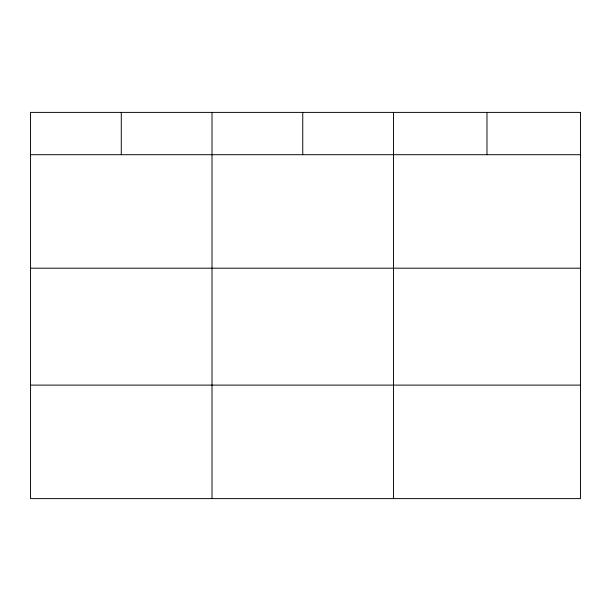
<?xml version="1.0" encoding="UTF-8"?>
<svg xmlns="http://www.w3.org/2000/svg" width="611" height="611" viewBox="0 0 611 611"><rect width="100%" height="100%" fill="white"/><g stroke="black" fill="none" stroke-linecap="round" stroke-linejoin="round"><path stroke-width="0.92" d="M30.55 154.705L580.45 154.705M30.55 268.191L580.45 268.191M30.55 385.113L580.45 385.113M486.967 112.393L486.967 154.705M393.484 112.393L393.484 498.607M302.75 112.393L302.75 154.705M212.017 112.393L212.017 498.607M121.284 112.393L121.284 154.705M580.45 112.393L30.55 112.393L30.55 498.607L580.45 498.607L580.45 112.393"/></g></svg>
